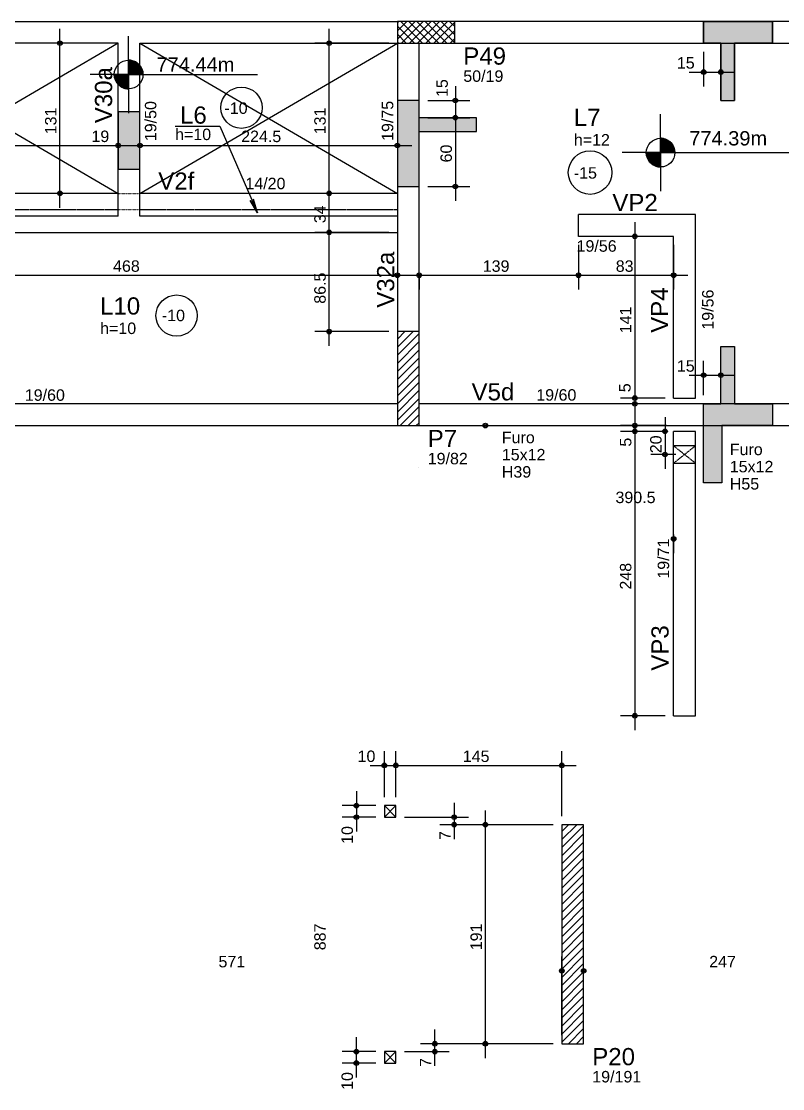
# Model space of a CAD drawing. Header units: millimetres. Extents: x 1659 to 9159, y 667 to 9133.
# Drawn here: x 6476 to 7140, y 7137 to 8067 of the extents above; entities that cross this region are included whole.
import ezdxf

# ---------------------------------------------------------------- set-up
doc = ezdxf.new("R2010")
doc.units = ezdxf.units.MM
doc.linetypes.add('ESTILO_TQS_0001', pattern=[1, 0.7, -0.3])
doc.linetypes.add('ESTILO_TQS_0002', pattern=[0.4, 0.1, -0.3])
for name, color, linetype in [('1', 1, 'Continuous'), ('10', 10, 'Continuous'), ('2', 2, 'Continuous'), ('3', 3, 'Continuous'), ('4', 4, 'Continuous'), ('6', 6, 'Continuous')]:
    doc.layers.add(name, color=color, linetype=linetype)
doc.styles.get("Standard").update_dxf_attribs({"font": 'arial.ttf'})

msp = doc.modelspace()

# ---------------------------------------------------------------- linework, layer by layer
at = {"layer": '1', "linetype": 'Continuous'}
for p, q in [((6356.68, 8067.22), (6804.18, 8067.22)), ((6509.85, 7904.72), (6509.85, 8060.72)), ((6744.68, 7904.72), (6744.68, 8060.72)), ((6804.18, 8051.78), (6819.62, 8067.22)), ((6804.18, 8058.85), (6812.55, 8067.22)), ((6804.18, 8065.92), (6805.48, 8067.22)), ((6804.18, 8067.22), (6804.18, 8067.22)), ((6804.18, 8067.22), (6804.18, 8067.22)), ((6804.18, 8063.1), (6819.06, 8048.22)), ((6807.13, 8067.22), (6826.13, 8048.22)), ((6807.69, 8048.22), (6826.69, 8067.22)), ((6814.2, 8067.22), (6833.2, 8048.22)), ((6814.77, 8048.22), (6833.77, 8067.22)), ((6821.27, 8067.22), (6840.27, 8048.22)), ((6821.84, 8048.22), (6840.84, 8067.22)), ((6828.34, 8067.22), (6847.34, 8048.22)), ((6828.91, 8048.22), (6847.91, 8067.22)), ((6835.42, 8067.22), (6854.18, 8048.46)), ((6835.98, 8048.22), (6854.18, 8066.42)), ((6842.49, 8067.22), (6854.18, 8055.53)), ((6849.56, 8067.22), (6854.18, 8062.6)), ((6854.18, 8067.22), (6854.18, 8067.22)), ((6854.18, 8067.22), (6854.18, 8067.22)), ((6569.8, 8020.85), (6569.8, 8054.41)), ((6804.18, 8056.03), (6811.99, 8048.22)), ((6829.18, 8057.72), (6829.18, 8057.72)), ((6843.05, 8048.22), (6854.18, 8059.35)), ((6850.12, 8048.22), (6854.18, 8052.28)), ((6560.67, 8048.22), (6356.68, 8048.22)), ((6553.17, 8048.22), (6497.35, 8048.22)), ((6560.67, 7897.22), (6560.67, 8048.22)), ((6560.67, 8048.22), (6560.67, 8048.22)), ((6579.67, 7897.22), (6579.67, 8048.22)), ((6579.67, 8048.22), (6804.18, 8048.22)), ((6796.68, 8048.22), (6732.18, 8048.22)), ((6804.18, 8048.96), (6804.92, 8048.22)), ((6804.18, 8048.22), (6804.18, 8048.22)), ((7071.32, 8048.22), (7071.32, 8048.22)), ((7086.32, 8048.22), (7086.32, 8048.22)), ((6569.8, 8033.35), (6569.8, 8008.35)), ((6569.8, 8032.75), (6573.64, 8032.75)), ((6569.8, 8031.95), (6575.54, 8031.95)), ((7071.32, 8040.72), (7071.32, 8010.5)), ((7086.32, 8040.72), (7086.32, 8010.5)), ((6569.8, 8031.16), (6576.87, 8031.16)), ((6569.8, 8030.37), (6577.91, 8030.37)), ((6569.8, 8029.57), (6578.75, 8029.57)), ((6569.8, 8028.78), (6579.46, 8028.78)), ((6569.8, 8027.99), (6580.07, 8027.99)), ((6569.8, 8027.2), (6580.58, 8027.2)), ((6569.8, 8026.4), (6581, 8026.4)), ((6569.8, 8025.61), (6581.36, 8025.61)), ((6569.8, 8024.82), (6581.66, 8024.82)), ((6569.8, 8024.02), (6581.9, 8024.02)), ((6569.8, 8023.23), (6582.08, 8023.23)), ((6569.8, 8022.44), (6582.2, 8022.44)), ((7058.82, 8023), (7098.82, 8023)), ((6569.8, 8020.85), (6536.25, 8020.85)), ((6557.3, 8020.85), (6582.3, 8020.85)), ((6569.8, 8020.06), (6557.3, 8020.06)), ((6569.8, 8019.27), (6557.41, 8019.27)), ((6569.8, 8018.47), (6557.53, 8018.47)), ((6569.8, 8017.68), (6557.71, 8017.68)), ((6569.8, 8016.89), (6557.95, 8016.89)), ((6569.8, 8016.1), (6558.25, 8016.1)), ((6569.8, 8015.3), (6558.6, 8015.3)), ((6569.8, 8014.51), (6559.03, 8014.51)), ((6569.8, 8013.72), (6559.54, 8013.72)), ((6569.8, 8021.65), (6582.28, 8021.65)), ((6569.8, 8020.85), (6682.3, 8020.85)), ((6569.8, 8020.85), (6569.8, 7987.29)), ((6569.8, 8012.92), (6560.14, 8012.92)), ((6569.8, 8012.13), (6560.85, 8012.13)), ((6569.8, 8011.34), (6561.7, 8011.34)), ((6569.8, 8010.55), (6562.73, 8010.55)), ((6569.8, 8009.75), (6564.06, 8009.75)), ((6569.8, 8008.96), (6565.96, 8008.96)), ((6854.76, 8010.7), (6854.76, 7970.7)), ((6823.18, 7998.2), (6823.18, 7998.2)), ((6830.68, 7998.2), (6867.26, 7998.2)), ((6854.76, 7995.7), (6854.76, 7910.7)), ((7033.78, 7952.74), (7033.78, 7986.29)), ((6823.18, 7983.2), (6823.18, 7983.2)), ((6830.68, 7983.2), (6867.26, 7983.2)), ((6830.68, 7983.2), (6830.68, 7983.2)), ((6838.18, 7983.2), (6867.26, 7983.2)), ((6560.67, 7956.79), (6560.67, 7971.45)), ((6560.67, 7956.79), (6560.67, 7971.45)), ((6579.67, 7956.01), (6579.67, 7971.45)), ((6579.67, 7956.01), (6579.67, 7971.45)), ((6323.67, 7958.95), (6573.17, 7958.95)), ((6548.17, 7958.95), (6592.17, 7958.95)), ((6567.17, 7958.95), (6816.68, 7958.95)), ((6804.18, 7960.7), (6804.18, 7960.7)), ((7033.78, 7965.24), (7033.78, 7940.24)), ((7033.78, 7964.63), (7037.62, 7964.63)), ((7033.78, 7963.83), (7039.52, 7963.83)), ((7033.78, 7963.04), (7040.85, 7963.04)), ((7033.78, 7962.25), (7041.89, 7962.25)), ((7033.78, 7961.46), (7042.73, 7961.46)), ((7033.78, 7960.66), (7043.44, 7960.66)), ((7033.78, 7959.87), (7044.05, 7959.87)), ((7033.78, 7959.08), (7044.55, 7959.08)), ((7033.78, 7958.29), (7044.98, 7958.29)), ((7033.78, 7957.49), (7045.34, 7957.49)), ((6560.67, 7949.29), (6560.67, 7949.29)), ((6560.67, 7949.29), (6560.67, 7949.29)), ((6579.67, 7948.51), (6579.67, 7948.51)), ((6579.67, 7948.51), (6579.67, 7948.51)), ((6804.18, 7953.2), (6804.18, 7946.45)), ((7033.78, 7952.74), (7000.22, 7952.74)), ((7021.28, 7952.74), (7046.28, 7952.74)), ((7033.78, 7951.94), (7021.28, 7951.94)), ((7033.78, 7951.15), (7021.38, 7951.15)), ((7033.78, 7950.36), (7021.51, 7950.36)), ((7033.78, 7949.56), (7021.69, 7949.56)), ((7033.78, 7948.77), (7021.93, 7948.77)), ((7033.78, 7947.98), (7022.22, 7947.98)), ((7033.78, 7956.7), (7045.64, 7956.7)), ((7033.78, 7955.91), (7045.87, 7955.91)), ((7033.78, 7955.11), (7046.05, 7955.11)), ((7033.78, 7954.32), (7046.18, 7954.32)), ((7033.78, 7953.53), (7046.26, 7953.53)), ((7033.78, 7952.74), (7146.28, 7952.74)), ((7033.78, 7952.74), (7033.78, 7919.18)), ((7033.78, 7947.19), (7022.58, 7947.19)), ((7033.78, 7946.39), (7023.01, 7946.39)), ((7033.78, 7945.6), (7023.52, 7945.6)), ((7033.78, 7944.81), (7024.12, 7944.81)), ((7033.78, 7944.01), (7024.83, 7944.01)), ((7033.78, 7943.22), (7025.68, 7943.22)), ((7033.78, 7942.43), (7026.71, 7942.43)), ((7033.78, 7941.64), (7028.03, 7941.64)), ((7033.78, 7940.84), (7029.93, 7940.84)), ((6744.68, 7870.72), (6744.68, 7929.72)), ((6823.18, 7923.2), (6823.18, 7923.2)), ((6830.68, 7923.2), (6867.26, 7923.2)), ((6560.67, 7917.22), (6336.17, 7917.22)), ((6553.17, 7917.22), (6497.35, 7917.22)), ((6560.67, 7917.22), (6560.67, 7917.22)), ((6804.18, 7917.22), (6579.67, 7917.22)), ((6742.84, 7917.22), (6732.18, 7917.22)), ((6742.84, 7917.22), (6732.18, 7917.22)), ((6750.34, 7917.22), (6750.34, 7917.22)), ((6750.34, 7917.22), (6750.34, 7917.22)), ((6804.18, 7897.22), (6579.67, 7897.22)), ((6744.68, 7784.22), (6744.68, 7895.72)), ((7064.16, 7898.72), (6962.15, 7898.72)), ((6962.16, 7879.72), (6962.16, 7898.72)), ((7011.29, 7892.22), (7011.29, 7726.22)), ((7064.16, 7738.72), (7064.16, 7898.72)), ((6796.68, 7883.22), (6732.18, 7883.22)), ((6796.68, 7883.22), (6732.18, 7883.22)), ((6804.18, 7883.22), (6804.18, 7883.22)), ((6804.18, 7883.22), (6804.18, 7883.22)), ((7045.16, 7879.72), (6962.16, 7879.72)), ((6962.16, 7879.72), (6962.16, 7879.72)), ((6962.16, 7879.72), (6962.16, 7879.72)), ((7037.66, 7879.72), (6998.79, 7879.72)), ((7045.16, 7738.72), (7045.16, 7879.72)), ((7045.16, 7879.72), (7045.16, 7879.72)), ((7045.16, 7879.72), (7045.16, 7879.72)), ((6962.16, 7872.22), (6962.16, 7833.31)), ((6962.16, 7872.22), (6962.16, 7833.31)), ((7045.16, 7872.22), (7045.16, 7833.31)), ((6323.67, 7845.81), (6816.68, 7845.81)), ((6804.18, 7846.97), (6804.18, 7846.97)), ((6810.68, 7845.81), (6974.66, 7845.81)), ((6823.18, 7853.47), (6823.18, 7853.47)), ((6823.18, 7845.97), (6823.18, 7833.31)), ((6949.66, 7845.81), (7057.66, 7845.81)), ((6804.18, 7839.47), (6804.18, 7833.31)), ((6796.67, 7796.72), (6732.18, 7796.72)), ((6796.67, 7796.72), (6732.18, 7796.72)), ((6804.17, 7783.07), (6817.82, 7796.72)), ((6804.17, 7790.14), (6810.75, 7796.72)), ((6804.17, 7796.72), (6804.17, 7796.72)), ((6804.17, 7796.72), (6804.17, 7796.72)), ((6804.17, 7776), (6823.17, 7795)), ((6804.17, 7768.93), (6823.17, 7787.93)), ((6804.17, 7761.86), (6823.17, 7780.86)), ((6804.17, 7754.79), (6823.17, 7773.79)), ((7071.32, 7741.22), (7071.32, 7771.22)), ((7086.32, 7741.22), (7086.32, 7771.22)), ((6804.17, 7747.72), (6823.17, 7766.72)), ((6804.17, 7740.65), (6823.17, 7759.65)), ((6804.17, 7733.57), (6823.17, 7752.57)), ((6813.67, 7755.72), (6813.67, 7755.72)), ((7058.82, 7758.72), (7098.82, 7758.72)), ((6804.17, 7726.5), (6823.17, 7745.5)), ((7011.29, 7751.22), (7011.29, 7721.22)), ((6804.17, 7719.43), (6823.17, 7738.43)), ((7037.66, 7738.72), (6998.79, 7738.72)), ((7037.66, 7738.72), (6998.79, 7738.72)), ((7045.16, 7738.72), (7064.16, 7738.72)), ((7045.16, 7738.72), (7045.16, 7738.72)), ((7045.16, 7738.72), (7045.16, 7738.72)), ((6804.17, 7733.72), (6804.17, 7733.72)), ((6804.17, 7733.72), (6804.17, 7733.72)), ((6806.53, 7714.72), (6823.17, 7731.36)), ((6823.17, 7733.72), (6823.17, 7733.72)), ((7017.11, 7733.72), (6998.79, 7733.72)), ((7011.29, 7727.22), (7011.29, 7697.22)), ((7024.61, 7733.72), (7024.61, 7733.72)), ((7071.32, 7733.72), (7071.32, 7733.72)), ((7086.32, 7733.72), (7086.32, 7733.72)), ((6813.6, 7714.72), (6823.17, 7724.29)), ((6820.67, 7714.72), (6823.17, 7717.22)), ((7011.29, 7722.22), (7011.29, 7449.22)), ((7037.66, 7722.22), (7037.66, 7677.02)), ((6804.17, 7714.72), (6804.17, 7714.72)), ((6804.17, 7714.72), (6804.17, 7714.72)), ((6823.17, 7714.72), (6823.17, 7714.72)), ((6823.17, 7714.72), (6823.17, 7714.72)), ((6823.17, 7714.72), (6823.17, 7714.72)), ((6951.2, 7714.72), (6951.2, 7714.72)), ((7038.96, 7714.72), (6998.79, 7714.72)), ((7037.66, 7709.72), (6998.79, 7709.72)), ((7037.66, 7709.72), (6998.79, 7709.72)), ((7037.66, 7709.72), (7025.16, 7709.72)), ((7064.16, 7709.72), (7045.16, 7709.72)), ((7045.16, 7709.72), (7045.16, 7709.72)), ((7045.16, 7709.72), (7045.16, 7709.72)), ((7045.16, 7709.72), (7045.16, 7709.72)), ((7046.46, 7714.72), (7046.46, 7714.72)), ((7047.16, 7689.52), (7025.16, 7689.52)), ((7054.66, 7689.52), (7054.66, 7689.52)), ((6823.05, 7678.26), (6823.05, 7678.26)), ((6823.05, 7678.26), (6823.05, 7678.26)), ((7045.16, 7627.17), (7045.16, 7627.17)), ((7045.16, 7619.67), (7045.16, 7603.39)), ((7037.66, 7461.72), (6998.79, 7461.72)), ((7045.16, 7461.72), (7064.16, 7461.72)), ((7045.16, 7461.72), (7045.16, 7461.72)), ((6792.82, 7390.81), (6792.82, 7430.89)), ((6802.82, 7390.81), (6802.82, 7430.89)), ((6802.82, 7390.81), (6802.82, 7430.89)), ((6947.67, 7374.22), (6947.67, 7430.89)), ((6780.32, 7418.39), (6815.32, 7418.39)), ((6790.32, 7418.39), (6960.17, 7418.39)), ((6768.43, 7395.81), (6768.43, 7360.81)), ((6785.32, 7383.31), (6755.93, 7383.31)), ((6792.82, 7383.31), (6792.82, 7383.31)), ((6792.82, 7383.31), (6792.82, 7383.31)), ((6802.82, 7383.31), (6802.82, 7383.31)), ((6802.82, 7383.31), (6802.82, 7383.31)), ((6853.76, 7385.81), (6853.76, 7354.22)), ((6785.32, 7373.31), (6755.93, 7373.31)), ((6792.82, 7373.31), (6792.82, 7373.31)), ((6802.82, 7373.31), (6802.82, 7373.31)), ((6810.32, 7373.31), (6866.26, 7373.31)), ((6880.96, 7163.22), (6880.96, 7379.22)), ((6940.17, 7366.72), (6841.26, 7366.72)), ((6940.17, 7366.72), (6868.46, 7366.72)), ((6940.17, 7366.72), (6868.46, 7366.72)), ((6947.67, 7353.82), (6960.58, 7366.72)), ((6947.67, 7360.89), (6953.51, 7366.72)), ((6947.67, 7366.72), (6947.67, 7366.72)), ((6947.67, 7366.72), (6947.67, 7366.72)), ((6947.67, 7366.72), (6947.67, 7366.72)), ((6947.67, 7366.72), (6947.67, 7366.72)), ((6947.67, 7346.74), (6966.67, 7365.74)), ((6947.67, 7339.67), (6966.67, 7358.67)), ((6947.67, 7332.6), (6966.67, 7351.6)), ((6947.67, 7325.53), (6966.67, 7344.53)), ((6947.67, 7318.46), (6966.67, 7337.46)), ((6947.67, 7311.39), (6966.67, 7330.39)), ((6947.67, 7304.32), (6966.67, 7323.32)), ((6947.67, 7297.25), (6966.67, 7316.25)), ((6947.67, 7290.18), (6966.67, 7309.18)), ((6947.67, 7283.11), (6966.67, 7302.11)), ((6947.67, 7276.03), (6966.67, 7295.03)), ((6947.67, 7268.96), (6966.67, 7287.96)), ((6947.67, 7261.89), (6966.67, 7280.89)), ((6947.67, 7254.82), (6966.67, 7273.82)), ((6957.17, 7271.22), (6957.17, 7271.22)), ((6947.67, 7247.75), (6966.67, 7266.75)), ((6947.67, 7240.68), (6966.67, 7259.68)), ((6947.67, 7233.61), (6966.67, 7252.61)), ((6947.67, 7183.22), (6947.67, 7251.83)), ((6966.67, 7212.72), (6966.67, 7251.83)), ((6947.67, 7226.54), (6966.67, 7245.54)), ((6947.67, 7219.47), (6966.67, 7238.47)), ((6947.67, 7212.39), (6966.67, 7231.39)), ((6947.67, 7205.32), (6966.67, 7224.32)), ((6947.67, 7198.25), (6966.67, 7217.25)), ((6947.67, 7191.18), (6966.67, 7210.18)), ((6966.67, 7205.22), (6966.67, 7205.22)), ((6947.67, 7184.11), (6966.67, 7203.11)), ((6947.67, 7177.04), (6966.67, 7196.04)), ((6836.84, 7156.32), (6836.84, 7188.22)), ((6953.43, 7175.72), (6966.67, 7188.97)), ((6768.43, 7146.32), (6768.43, 7181.32)), ((6940.17, 7175.72), (6824.34, 7175.72)), ((6940.17, 7175.72), (6868.46, 7175.72)), ((6940.17, 7175.72), (6868.46, 7175.72)), ((6947.67, 7175.72), (6947.67, 7175.72)), ((6947.67, 7175.72), (6947.67, 7175.72)), ((6947.67, 7175.72), (6947.67, 7175.72)), ((6947.67, 7175.72), (6947.67, 7175.72)), ((6947.67, 7175.72), (6947.67, 7175.72)), ((6960.5, 7175.72), (6966.67, 7181.9)), ((6785.39, 7168.82), (6755.93, 7168.82)), ((6792.89, 7168.82), (6792.89, 7168.82)), ((6802.89, 7168.82), (6802.89, 7168.82)), ((6810.39, 7168.82), (6849.34, 7168.82)), ((6785.39, 7158.82), (6755.93, 7158.82)), ((6792.89, 7158.82), (6792.89, 7158.82)), ((6792.89, 7158.82), (6792.89, 7158.82)), ((6802.89, 7158.82), (6802.89, 7158.82)), ((6802.89, 7158.82), (6802.89, 7158.82))]:
    msp.add_line(p, q, dxfattribs=at)
at = {"layer": '1', "linetype": 'ESTILO_TQS_0002'}
for p, q in [((6560.67, 7917.22), (6579.67, 7917.22)), ((6560.67, 7903.22), (6579.67, 7903.22))]:
    msp.add_line(p, q, dxfattribs=at)
at = {"layer": '1', "color": 5, "linetype": 'Continuous'}
for p, q in [((7045.16, 7461.72), (7045.16, 7709.72)), ((7064.16, 7461.72), (7064.16, 7709.72))]:
    msp.add_line(p, q, dxfattribs=at)
at = {"layer": '1', "linetype": 'ESTILO_TQS_0001'}
for p, q in [((7064.16, 7697.02), (7045.16, 7697.02)), ((7045.16, 7697.02), (7064.16, 7682.02)), ((7064.16, 7697.02), (7045.19, 7682.02)), ((7045.19, 7682.02), (7064.16, 7682.02))]:
    msp.add_line(p, q, dxfattribs=at)
at = {"layer": '1', "linetype": 'Continuous'}
for points in [[(7177.67, 8067.22), (6854.18, 8067.22)], [(6804.18, 8048.22), (6804.18, 7897.22)], [(6823.18, 7910.22), (6823.18, 8048.22)], [(6854.18, 8048.22), (7177.67, 8048.22)], [(6569.8, 8033.35), (6569.8, 8020.85), (6582.3, 8020.85), (6582.3, 8021.31), (6582.24, 8022.1), (6582.14, 8022.89), (6581.97, 8023.71), (6581.78, 8024.44), (6581.5, 8025.27), (6581.16, 8026.07), (6580.78, 8026.83), (6580.31, 8027.63), (6579.73, 8028.45), (6579.03, 8029.28), (6578.44, 8029.89), (6577.65, 8030.58), (6577.11, 8031), (6576.52, 8031.39), (6575.82, 8031.81), (6575.11, 8032.17), (6574.03, 8032.62), (6573.04, 8032.93), (6572.25, 8033.11), (6571.28, 8033.26), (6570.5, 8033.33), (6569.8, 8033.35)], [(6569.8, 8008.35), (6569.8, 8020.85), (6557.3, 8020.85), (6557.31, 8020.4), (6557.37, 8019.61), (6557.47, 8018.82), (6557.63, 8018), (6557.83, 8017.26), (6558.11, 8016.44), (6558.45, 8015.64), (6558.82, 8014.88), (6559.3, 8014.08), (6559.88, 8013.26), (6560.58, 8012.42), (6561.17, 8011.82), (6561.96, 8011.12), (6562.5, 8010.71), (6563.09, 8010.31), (6563.79, 8009.89), (6564.5, 8009.54), (6565.58, 8009.09), (6566.57, 8008.78), (6567.36, 8008.59), (6568.33, 8008.44), (6569.1, 8008.37), (6569.8, 8008.35)], [(6610.43, 7975.79), (6649.34, 7975.79), (6682.14, 7900.27), (6675.7, 7910.99), (6682.14, 7900.27), (6678.7, 7912.29)], [(7033.78, 7965.24), (7033.78, 7952.74), (7046.28, 7952.74), (7046.27, 7953.19), (7046.22, 7953.98), (7046.12, 7954.77), (7045.95, 7955.59), (7045.76, 7956.33), (7045.48, 7957.15), (7045.14, 7957.95), (7044.76, 7958.71), (7044.29, 7959.51), (7043.71, 7960.33), (7043.01, 7961.17), (7042.42, 7961.77), (7041.63, 7962.47), (7041.09, 7962.88), (7040.5, 7963.28), (7039.8, 7963.69), (7039.09, 7964.05), (7038.01, 7964.5), (7037.02, 7964.81), (7036.23, 7964.99), (7035.26, 7965.15), (7034.48, 7965.22), (7033.78, 7965.24)], [(7033.78, 7940.24), (7033.78, 7952.74), (7021.28, 7952.74), (7021.29, 7952.28), (7021.34, 7951.49), (7021.45, 7950.7), (7021.61, 7949.88), (7021.81, 7949.14), (7022.09, 7948.32), (7022.42, 7947.52), (7022.8, 7946.76), (7023.28, 7945.96), (7023.85, 7945.14), (7024.55, 7944.3), (7025.15, 7943.7), (7025.94, 7943), (7026.48, 7942.59), (7027.06, 7942.19), (7027.77, 7941.78), (7028.48, 7941.42), (7029.56, 7940.97), (7030.55, 7940.66), (7031.34, 7940.48), (7032.3, 7940.32), (7033.08, 7940.25), (7033.78, 7940.24)], [(6823.18, 7796.72), (6823.18, 7910.22)], [(6560.67, 7897.22), (6336.17, 7897.22)], [(6804.18, 7897.22), (6804.18, 7796.72)], [(6336.17, 7883.22), (6804.18, 7883.22)]]:
    msp.add_lwpolyline(points, dxfattribs=at)
at = {"layer": '1', "color": 5, "linetype": 'Continuous'}
for points in [[(6804.17, 7733.72), (6339.67, 7733.72)], [(7213.67, 7733.72), (6823.17, 7733.72)], [(6339.67, 7714.72), (6804.17, 7714.72)], [(6823.17, 7714.72), (7213.67, 7714.72)]]:
    msp.add_lwpolyline(points, dxfattribs=at)
at = {"layer": '1', "linetype": 'Continuous'}
for centre, radius in [((6509.85, 8048.22), 2), ((6509.85, 8048.22), 1), ((6744.68, 8048.22), 2), ((6744.68, 8048.22), 1), ((6569.8, 8020.85), 12.5), ((7071.32, 8023), 2), ((7071.32, 8023), 1), ((7086.32, 8023), 2), ((7086.32, 8023), 1), ((6854.76, 7998.2), 2), ((6854.76, 7998.2), 1), ((6854.76, 7983.2), 2), ((6854.76, 7983.2), 2), ((6854.76, 7983.2), 1), ((6854.76, 7983.2), 1), ((6560.67, 7958.95), 2), ((6560.67, 7958.95), 2), ((6560.67, 7958.95), 1), ((6560.67, 7958.95), 1), ((6579.67, 7958.95), 2), ((6579.67, 7958.95), 2), ((6579.67, 7958.95), 1), ((6579.67, 7958.95), 1), ((6804.18, 7958.95), 2), ((6804.18, 7958.95), 1), ((7033.78, 7952.74), 12.5), ((6854.76, 7923.2), 2), ((6854.76, 7923.2), 1), ((6509.85, 7917.22), 2), ((6509.85, 7917.22), 1), ((6744.68, 7917.22), 2), ((6744.68, 7917.22), 2), ((6744.68, 7917.22), 1), ((6744.68, 7917.22), 1), ((6744.68, 7883.22), 2), ((6744.68, 7883.22), 2), ((6744.68, 7883.22), 1), ((6744.68, 7883.22), 1), ((7011.29, 7879.72), 2), ((7011.29, 7879.72), 1), ((6804.18, 7845.81), 2), ((6804.18, 7845.81), 1), ((6823.18, 7845.81), 2), ((6823.18, 7845.81), 1), ((6962.16, 7845.81), 2), ((6962.16, 7845.81), 2), ((6962.16, 7845.81), 1), ((6962.16, 7845.81), 1), ((7045.16, 7845.81), 2), ((7045.16, 7845.81), 1), ((6744.68, 7796.72), 2), ((6744.68, 7796.72), 2), ((6744.68, 7796.72), 1), ((6744.68, 7796.72), 1), ((7071.32, 7758.72), 2), ((7071.32, 7758.72), 1), ((7086.32, 7758.72), 2), ((7086.32, 7758.72), 1), ((7011.29, 7738.72), 2), ((7011.29, 7738.72), 2), ((7011.29, 7733.72), 2), ((7011.29, 7738.72), 1), ((7011.29, 7738.72), 1), ((7011.29, 7733.72), 1), ((6880.96, 7714.72), 2), ((6880.96, 7714.72), 1), ((7011.29, 7714.72), 2), ((7011.29, 7714.72), 1), ((7011.29, 7709.72), 2), ((7011.29, 7709.72), 2), ((7011.29, 7709.72), 1), ((7011.29, 7709.72), 1), ((7037.66, 7709.72), 2), ((7037.66, 7709.72), 1), ((7037.66, 7689.52), 2), ((7037.66, 7689.52), 1), ((7045.16, 7615.89), 2), ((7045.16, 7615.89), 1), ((7011.29, 7461.72), 2), ((7011.29, 7461.72), 1), ((6792.82, 7418.39), 2), ((6792.82, 7418.39), 1), ((6802.82, 7418.39), 2), ((6802.82, 7418.39), 2), ((6802.82, 7418.39), 1), ((6802.82, 7418.39), 1), ((6947.67, 7418.39), 2), ((6947.67, 7418.39), 1), ((6768.43, 7383.31), 2), ((6768.43, 7383.31), 1), ((6768.43, 7373.31), 2), ((6768.43, 7373.31), 1), ((6853.76, 7373.31), 2), ((6853.76, 7373.31), 1), ((6853.76, 7366.72), 2), ((6853.76, 7366.72), 1), ((6880.96, 7366.72), 2), ((6880.96, 7366.72), 2), ((6880.96, 7366.72), 1), ((6880.96, 7366.72), 1), ((6947.67, 7239.33), 2), ((6966.67, 7239.33), 2), ((6947.67, 7239.33), 1), ((6966.67, 7239.33), 1), ((6836.84, 7175.72), 2), ((6836.84, 7175.72), 1), ((6880.96, 7175.72), 2), ((6880.96, 7175.72), 2), ((6880.96, 7175.72), 1), ((6880.96, 7175.72), 1), ((6768.43, 7168.82), 2), ((6768.43, 7168.82), 1), ((6836.84, 7168.82), 2), ((6836.84, 7168.82), 1), ((6768.43, 7158.82), 2), ((6768.43, 7158.82), 1)]:
    msp.add_circle(centre, radius, dxfattribs=at)
at = {"layer": '10', "linetype": 'Continuous'}
for points in [[(7098.32, 7998.22), (7098.32, 8048.22), (7131.32, 8048.22), (7131.32, 8067.22), (7071.32, 8067.22), (7071.32, 8048.22), (7086.32, 8048.22), (7086.32, 7998.22), (7098.32, 7998.22)], [(6873.18, 7983.2), (6823.18, 7983.2), (6823.18, 7998.2), (6804.18, 7998.2), (6804.18, 7923.2), (6823.18, 7923.2), (6823.18, 7971.2), (6873.18, 7971.2), (6873.18, 7983.2)], [(6560.67, 7988.2), (6560.67, 7938.2), (6579.67, 7938.2), (6579.67, 7988.2), (6560.67, 7988.2)], [(7071.32, 7664.72), (7071.32, 7733.72), (7086.32, 7733.72), (7086.32, 7783.72), (7098.32, 7783.72), (7098.32, 7733.72), (7131.32, 7733.72), (7131.32, 7714.72), (7087.32, 7714.72), (7087.32, 7664.72), (7071.32, 7664.72)]]:
    msp.add_lwpolyline(points, dxfattribs=at)
at = {"layer": '2', "linetype": 'Continuous'}
for p, q in [((6336.17, 8048.22), (6560.67, 7917.22)), ((6560.67, 8048.22), (6336.17, 7917.22)), ((6579.67, 8048.22), (6804.18, 7917.22)), ((6579.67, 7917.22), (6804.18, 8048.22)), ((6792.82, 7373.31), (6802.82, 7383.31)), ((6802.82, 7373.31), (6792.82, 7383.31)), ((6792.89, 7158.82), (6802.89, 7168.82)), ((6802.89, 7158.82), (6792.89, 7168.82))]:
    msp.add_line(p, q, dxfattribs=at)
for points in [[(6792.82, 7373.31), (6802.82, 7373.31), (6802.82, 7383.31), (6792.82, 7383.31), (6792.82, 7373.31)], [(6792.89, 7158.82), (6802.89, 7158.82), (6802.89, 7168.82), (6792.89, 7168.82), (6792.89, 7158.82)]]:
    msp.add_lwpolyline(points, dxfattribs=at)
at = {"layer": '3', "linetype": 'ESTILO_TQS_0001'}
for p, q in [((6336.17, 7903.22), (6560.67, 7903.22)), ((6579.67, 7903.22), (6804.18, 7903.22))]:
    msp.add_line(p, q, dxfattribs=at)
at = {"layer": '3', "linetype": 'Continuous'}
for centre, radius in [((6668.21, 7991.93), 18), ((6972.25, 7935.34), 18.97), ((6611.62, 7810.66), 18)]:
    msp.add_circle(centre, radius, dxfattribs=at)
at = {"layer": '6', "linetype": 'Continuous'}
for p, q in [((7071.32, 8048.22), (7071.32, 8067.22)), ((7071.32, 8067.22), (7131.32, 8067.22)), ((7131.32, 8067.22), (7131.32, 8048.22)), ((7086.32, 8048.22), (7071.32, 8048.22)), ((7086.32, 7998.22), (7086.32, 8048.22)), ((7131.32, 8048.22), (7098.32, 8048.22)), ((7098.32, 8048.22), (7098.32, 7998.22)), ((6823.18, 7998.2), (6804.18, 7998.2)), ((6804.18, 7998.2), (6804.18, 7923.2)), ((6823.18, 7983.2), (6823.18, 7998.2)), ((6560.67, 7988.2), (6560.67, 7938.2)), ((6579.67, 7988.2), (6560.67, 7988.2)), ((6579.67, 7938.2), (6579.67, 7988.2)), ((6873.18, 7983.2), (6823.18, 7983.2)), ((6823.18, 7923.2), (6823.18, 7971.2)), ((6823.18, 7971.2), (6873.18, 7971.2)), ((6560.67, 7938.2), (6579.67, 7938.2)), ((6804.18, 7923.2), (6823.18, 7923.2)), ((7086.32, 7733.72), (7086.32, 7783.72)), ((7098.32, 7783.72), (7098.32, 7733.72)), ((7071.32, 7664.72), (7071.32, 7733.72)), ((7071.32, 7733.72), (7086.32, 7733.72)), ((7098.32, 7733.72), (7131.32, 7733.72)), ((7131.32, 7733.72), (7131.32, 7714.72)), ((7131.32, 7714.72), (7087.32, 7714.72)), ((7087.32, 7714.72), (7087.32, 7664.72))]:
    msp.add_line(p, q, dxfattribs=at)
for points in [[(6804.18, 8048.22), (6854.18, 8048.22), (6854.18, 8067.22), (6804.18, 8067.22), (6804.18, 8048.22)], [(6804.17, 7714.72), (6823.17, 7714.72), (6823.17, 7796.72), (6804.17, 7796.72), (6804.17, 7714.72)], [(6947.67, 7175.72), (6966.67, 7175.72), (6966.67, 7366.72), (6947.67, 7366.72), (6947.67, 7175.72)]]:
    msp.add_lwpolyline(points, dxfattribs=at)
for points in [[(7131.32, 8067.22), (7071.32, 8067.22), (7071.32, 8048.22)], [(7131.32, 8067.22), (7071.32, 8048.22), (7086.32, 8048.22)], [(7131.32, 8067.22), (7086.32, 8048.22), (7098.32, 8048.22)], [(7131.32, 8067.22), (7098.32, 8048.22), (7131.32, 8048.22)], [(7086.32, 8048.22), (7086.32, 7998.22), (7098.32, 7998.22)], [(7086.32, 8048.22), (7098.32, 7998.22), (7098.32, 8048.22)], [(6804.18, 7998.2), (6823.18, 7923.2), (6823.18, 7998.2)], [(6804.18, 7998.2), (6804.18, 7923.2), (6823.18, 7923.2)], [(6823.18, 7923.2), (6823.18, 7971.2), (6823.18, 7998.2)], [(6823.18, 7998.2), (6823.18, 7971.2), (6823.18, 7983.2)], [(6560.67, 7988.2), (6560.67, 7938.2), (6579.67, 7938.2)], [(6560.67, 7988.2), (6579.67, 7938.2), (6579.67, 7988.2)], [(6560.67, 7988.2), (6579.67, 7988.2), (6560.67, 7988.2)], [(6823.18, 7971.2), (6873.18, 7971.2), (6823.18, 7983.2)], [(6823.18, 7983.2), (6873.18, 7971.2), (6873.18, 7983.2)], [(7086.32, 7733.72), (7086.32, 7783.72), (7098.32, 7783.72)], [(7086.32, 7733.72), (7098.32, 7783.72), (7087.32, 7714.72)], [(7098.32, 7733.72), (7087.32, 7714.72), (7098.32, 7783.72)], [(7086.32, 7733.72), (7087.32, 7664.72), (7071.32, 7664.72)], [(7086.32, 7733.72), (7071.32, 7664.72), (7071.32, 7733.72)], [(7086.32, 7733.72), (7087.32, 7714.72), (7087.32, 7664.72)], [(7098.32, 7733.72), (7131.32, 7714.72), (7087.32, 7714.72)], [(7098.32, 7733.72), (7131.32, 7733.72), (7131.32, 7714.72)]]:
    msp.add_solid(points, dxfattribs=at)

# ---------------------------------------------------------------- texts
at = {"layer": '1', "linetype": 'Continuous'}
for s, height, p in [('774.44m', 12.5, (6594.08, 8023.3)), ('15', 10, (7047.98, 8026)), ('19', 10, (6537.34, 7961.95)), ('224.5', 10, (6667.93, 7961.95)), ('774.39m', 12.5, (7058.78, 7958.99)), ('468', 10, (6556.18, 7848.81)), ('139', 10, (6878.67, 7848.81)), ('83', 10, (6994.66, 7848.81)), ('15', 10, (7047.98, 7761.72)), ('Furo', 10, (6895.3, 7699.39)), ('Furo', 10, (7094.12, 7688.96)), ('15x12', 10, (6895.3, 7684.39)), ('H39', 10, (6895.3, 7669.39)), ('15x12', 10, (7094.12, 7673.96)), ('H55', 10, (7094.12, 7658.96)), ('390.5', 10, (6994.42, 7647.13)), ('10', 10, (6769.48, 7421.39)), ('145', 10, (6861.24, 7421.39)), ('571', 10, (6648.17, 7242.33)), ('247', 10, (7076.17, 7242.33))]:
    msp.add_text(s, height=height, dxfattribs=at).set_placement(p)
for s, p in [('15', (6848.15, 8001.25)), ('131', (6506.85, 7968.72)), ('131', (6741.68, 7968.72)), ('60', (6851.76, 7944.2)), ('34', (6741.68, 7891.22)), ('86.5', (6741.68, 7820.97)), ('141', (7008.29, 7795.22)), ('5', (7007.62, 7743.82)), ('5', (7008.29, 7696.39)), ('20', (7034.66, 7690.62)), ('248', (7008.29, 7571.72)), ('10', (6765.43, 7349.98)), ('7', (6850.76, 7353.39)), ('887', (6741.68, 7257.22)), ('191', (6877.96, 7257.22)), ('7', (6833.84, 7155.48)), ('10', (6765.43, 7135.48))]:
    msp.add_text(s, height=10, rotation=90, dxfattribs=at).set_placement(p)
at = {"layer": '3', "linetype": 'Continuous'}
for s, p in [('50/19', (6861.68, 8014.47)), ('-10', (6653.36, 7986.54)), ('h=10', (6610.28, 7963.68)), ('h=12', (6958.1, 7958.96)), ('-15', (6958.1, 7930.06)), ('14/20', (6671.61, 7920.83)), ('19/56', (6960.49, 7866.34)), ('-10', (6598.74, 7805.8)), ('h=10', (6544.89, 7794.57)), ('19/60', (6479.22, 7736.36)), ('19/60', (6925.36, 7736.47)), ('19/82', (6830.67, 7680.97)), ('19/191', (6974.17, 7141.97))]:
    msp.add_text(s, height=10, dxfattribs=at).set_placement(p)
for s, p in [('19/50', (6593.96, 7962.75)), ('19/75', (6800.62, 7962.96)), ('19/56', (7079.95, 7798.38)), ('19/71', (7041.24, 7581.25))]:
    msp.add_text(s, height=10, rotation=90, dxfattribs=at).set_placement(p)
at = {"layer": '4', "linetype": 'Continuous'}
for s, p in [('V30a', (6555.39, 7978.4)), ('V32a', (6801.47, 7817.49)), ('VP4', (7040.33, 7795.61)), ('VP3', (7040.76, 7501))]:
    msp.add_text(s, height=15, rotation=90, dxfattribs=at).set_placement(p)
for s, p in [('L6', (6614.62, 7978.01)), ('L7', (6958.1, 7975.96)), ('V2f', (6595.65, 7920.45)), ('VP2', (6991.7, 7901.74)), ('L10', (6544.89, 7811.57)), ('V5d', (6868.89, 7736.72))]:
    msp.add_text(s, height=15, dxfattribs=at).set_placement(p)
at = {"layer": '6', "linetype": 'Continuous'}
for s, p in [('P49', (6861.68, 8029.47)), ('P7', (6830.67, 7695.97)), ('P20', (6974.17, 7156.97))]:
    msp.add_text(s, height=15, dxfattribs=at).set_placement(p)

doc.saveas('drawing.dxf')
